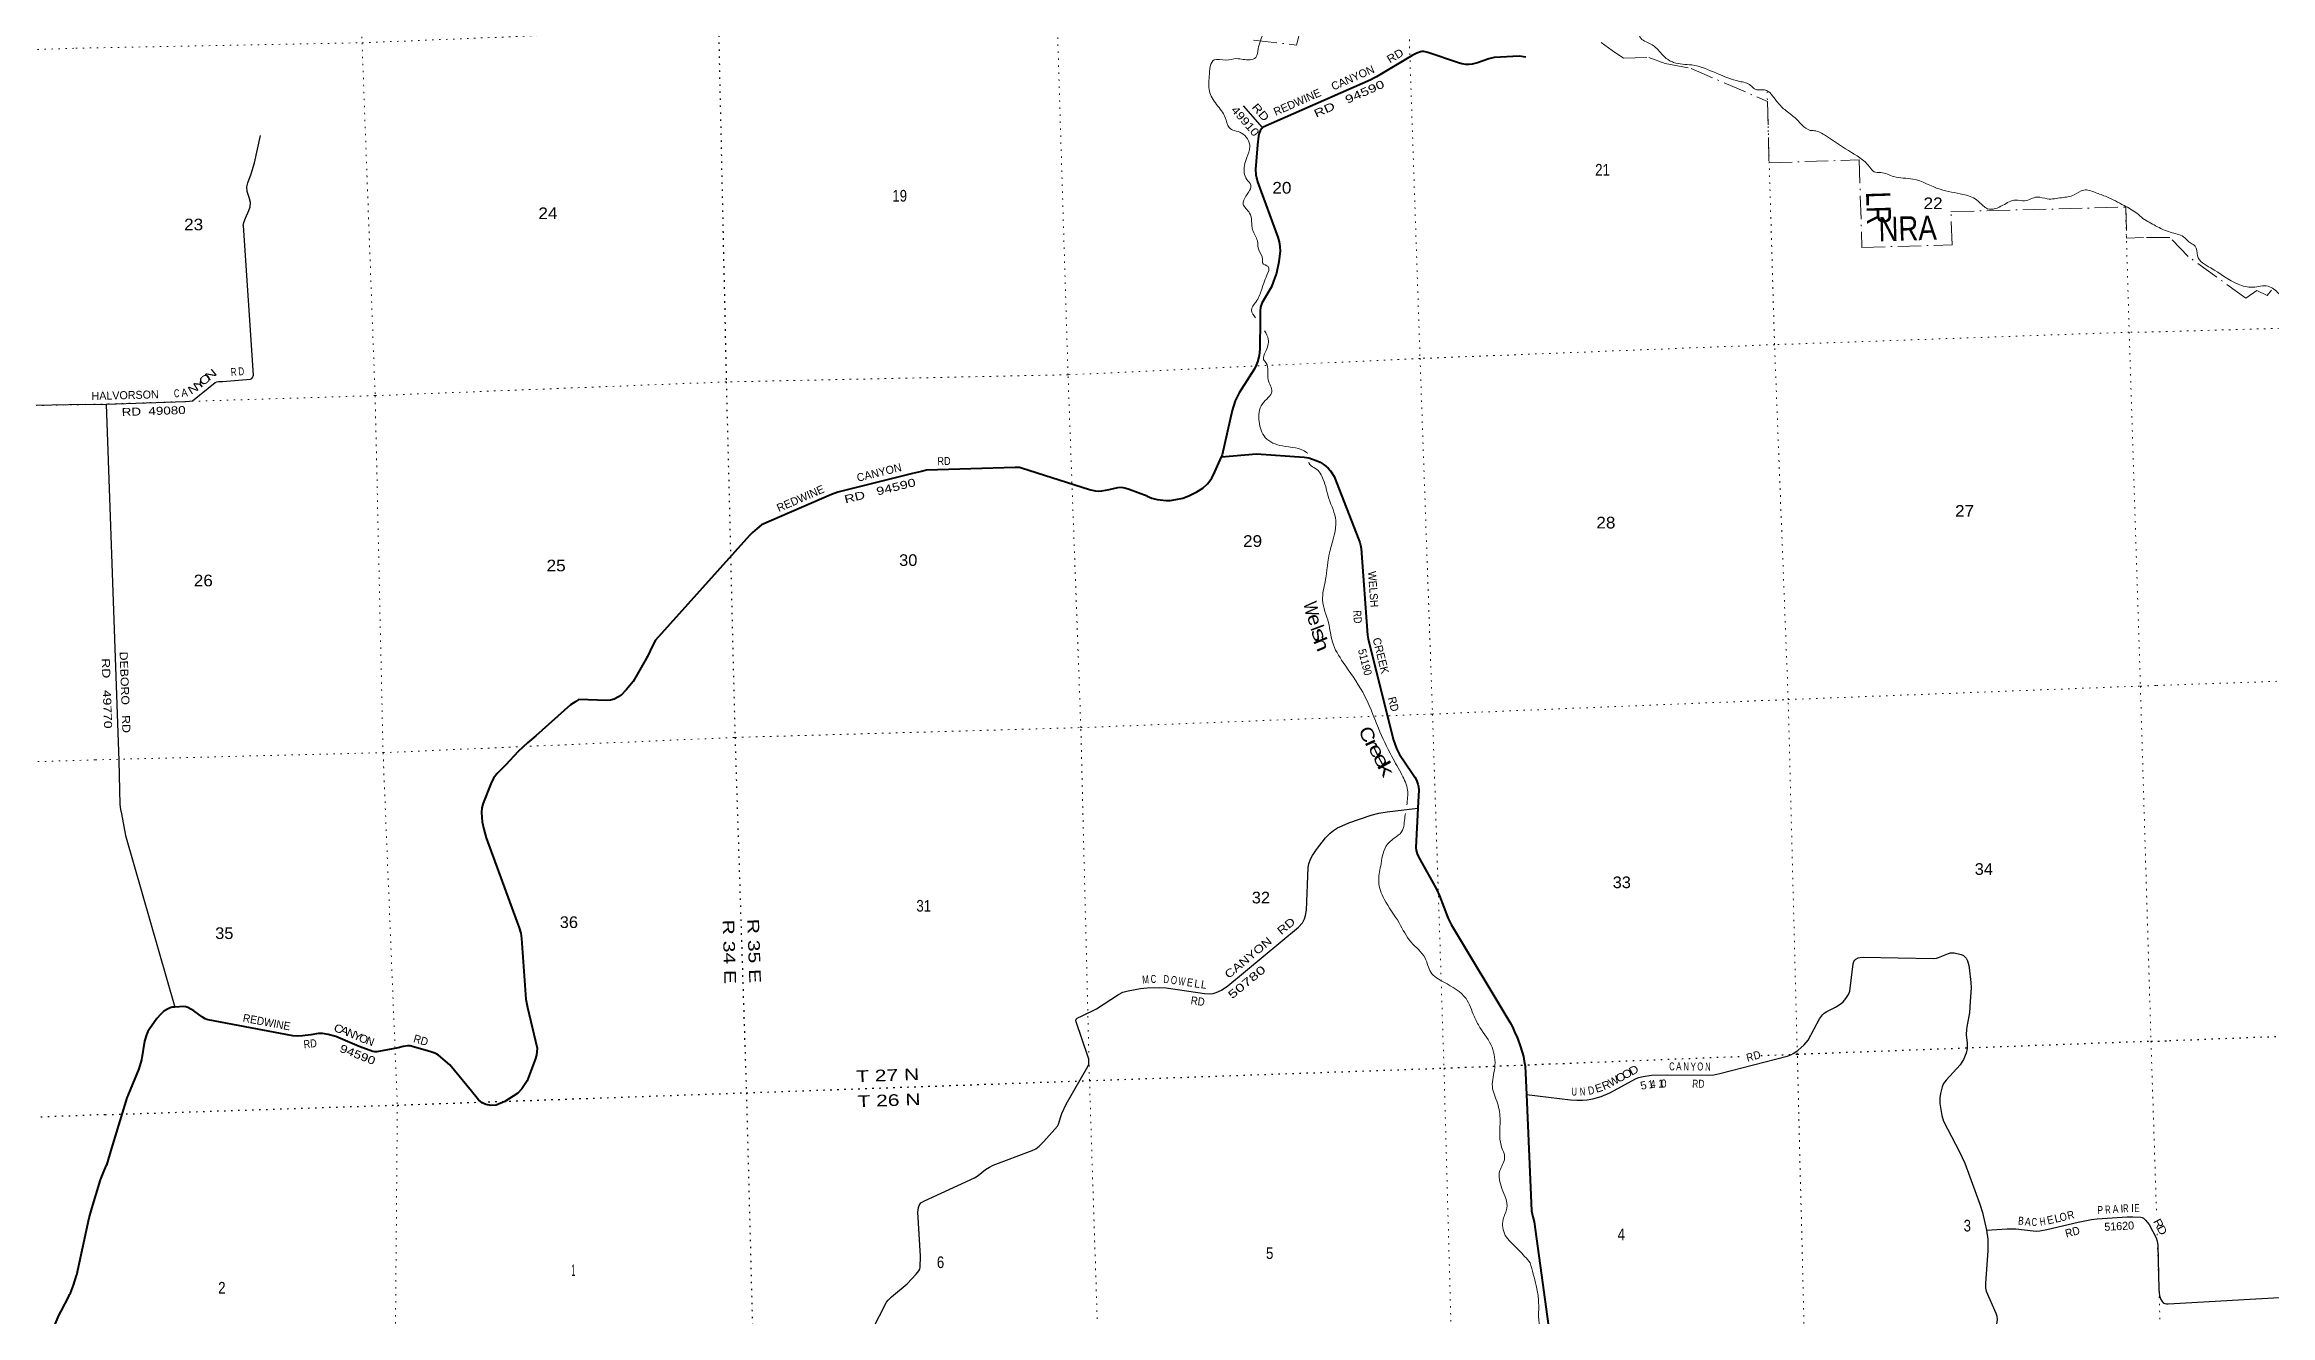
# Model space of a CAD drawing. Header units: feet. Extents: x 493183 to 745759, y 5472 to 195788.
# Drawn here: x 617686 to 651067, y 111091 to 130156 of the extents above; entities that cross this region are included whole.
import ezdxf
from ezdxf.enums import TextEntityAlignment as Align

# ---------------------------------------------------------------- set-up
doc = ezdxf.new("R2010")
doc.units = ezdxf.units.FT
doc.header["$LTSCALE"] = 70
doc.linetypes.add('DOT_DASHED', pattern=[7.7, 5, -1.2, 0.3, -1.2])
doc.linetypes.add('DOTTED', pattern=[1.5, 0.3, -1.2])
for name, color, linetype, lineweight in [('26', 7, 'Continuous', 40), ('27', 7, 'Continuous', 13), ('29', 7, 'Continuous', 25), ('39', 7, 'Continuous', 13), ('44', 7, 'DOT_DASHED', 13), ('6', 7, 'DOTTED', 25), ('7', 7, 'DOTTED', 13)]:
    doc.layers.add(name, color=color, linetype=linetype, lineweight=lineweight)
doc.layers.add('30', color=7, linetype='Continuous')
doc.layers.add('41', color=7, linetype='Continuous')

msp = doc.modelspace()

# ---------------------------------------------------------------- linework, layer by layer
at = {"layer": '26'}
for points in [[(639901.26, 129968.48), (639800.25, 129982.26), (639424.08, 129963.39), (639345.99, 129943.41), (639262.1, 129913.21), (639176.2, 129882.96), (639096.15, 129860.92), (639049.83, 129854.81), (638997.56, 129856.6), (638942.33, 129867.01), (638888.22, 129882.29), (638431.54, 130037.06), (638369.94, 130052.75), (638342.23, 130052.75), (638322.52, 130048.64), (638266.62, 130027.16), (638196.96, 129991.24), (637660.53, 129672.07), (637622.7, 129653.03), (637572.98, 129625.64), (635962.02, 128916.25), (635935.73, 128891.19), (635916.89, 128859.03), (635901.37, 128824.66), (635890.6, 128781.43), (635873.43, 128651.92), (635845.72, 128280.07), (635851.6, 128199.52), (635874.09, 128097.15), (636179.17, 127265.04), (636198.91, 127194.89), (636210.57, 127128.04), (636215.01, 127054.85), (636207.89, 126979.24), (636197.66, 126898.31), (636159.37, 126723.92), (636117.73, 126607.96), (636085.46, 126522.47), (635988.42, 126362.85), (635942.06, 126277.04), (635921.35, 126214.02), (635914.6, 126157.37), (635917.33, 126038.41), (635911.6, 125586.38), (635899.71, 125489.63), (635873.68, 125395.86), (635856.49, 125345.48), (635829.79, 125289.93), (635752.1, 125165.06), (635600.33, 124933.55), (635540.67, 124813.13), (635493.72, 124664.77), (635345.82, 124001.63), (635338.42, 123973.21)], [(634223.62, 123378.69), (634291.13, 123353.33), (634373.14, 123331.15), (634503.91, 123317.84), (634565.97, 123317.84), (634652.41, 123328.93), (634754.37, 123351.11), (634847.46, 123384.37), (634967.14, 123444.25), (635055.8, 123501.92), (635126.73, 123566.23), (635188.79, 123650.51), (635235.33, 123743.66), (635338.42, 123973.21)], [(635338.42, 123973.21), (635860.94, 124013.72), (636577.11, 123967.83), (636643.49, 123955.49), (636700.63, 123938.44), (636757.3, 123915.36), (636814.55, 123888.64), (636862.43, 123861.14), (636901.45, 123831.86), (636937.22, 123799.32), (636970.54, 123761.16), (637024.86, 123675.68), (637397.09, 122726.11), (637412.48, 122683.9), (637421.04, 122647.99), (637432.35, 122593.78), (637526.62, 121294.77), (637535.97, 121238.5), (637917.23, 119720.23), (637933.26, 119667.34), (637958.3, 119598.13), (638006.67, 119508.48), (638183.97, 119242.29), (638234.56, 119168.47), (638258.41, 119118.58), (638280.09, 119062.18), (638290.92, 119020.97), (638292.78, 118976.51), (638279.91, 118702.32)], [(634223.62, 123378.69), (634088.17, 123429.59), (633950.05, 123480.84), (633884.96, 123502.47), (633859.47, 123508.01), (633831.22, 123509.68), (633774.28, 123504.98), (633644, 123477.73), (633537.78, 123455.08), (633498.19, 123451.46), (633450.54, 123454.78), (633354.01, 123477.01), (632337.57, 123802.29), (632309.06, 123809.64), (632242.69, 123812.18), (630910.46, 123768.98), (630838.32, 123753.18), (630704.16, 123719.78), (629584.76, 123441.48), (629488.89, 123406.96), (628436.06, 122948.65), (628372.8, 122896.74), (628303.74, 122834.6), (628256.45, 122789.12), (626850.49, 121221.06), (626804.12, 121135.25), (626727.27, 120974.08), (626711.42, 120949.79), (626512.27, 120601.9), (626414.36, 120480.59), (626329.8, 120391.87), (626294.72, 120368.72), (626228.23, 120337.67), (626175.04, 120319.93), (626116, 120318.29), (625700.89, 120328.77), (625651.17, 120301.38), (625575.84, 120249.19), (625052.76, 119787.1), (624926.25, 119683.28), (624788.27, 119552.96), (624605.56, 119353.01), (624471.65, 119220.77), (624420.73, 119152.26), (624378.51, 119067.29), (624262.34, 118776.1), (624245.63, 118706.48), (624237.36, 118636.31), (624246.59, 118497.33), (624271.33, 118384.93), (624306.49, 118256.64), (624766.27, 117002.47), (624798.36, 116920.51), (624826.66, 116828.37), (624838.67, 116743.92), (624903.83, 115835.6), (624928.8, 115713.12), (625073.75, 115101.2), (625062.07, 114996.02), (625041.45, 114928.97), (624922.77, 114611.29), (624844.04, 114492.64), (624783.12, 114426.66), (624586.63, 114301.03), (624458.96, 114247.61), (624381.95, 114238.69), (624301.68, 114256.05), (624248.96, 114280.83), (624193.29, 114328.16), (624089.68, 114454.85), (623762.4, 114850.69), (623595.88, 114998.11), (623569.07, 115012.16), (623539.15, 115024.36), (623463.8, 115049.5), (623161.8, 115133.58), (623129.11, 115136.36), (623101.42, 115131.82), (623065.26, 115123.95)], [(638279.91, 118702.32), (638252.21, 118112.13), (638257.35, 118063.83), (638274.66, 118002.62), (638316.86, 117928.03), (638558.57, 117487.83), (638605.26, 117384.02), (638736.37, 117046.08), (638782.18, 116958.45), (639657.67, 115492.07), (639697.58, 115420.37), (639740.11, 115322.51), (639758.42, 115283.76), (639780.34, 115236.71), (639814.91, 115134.63), (639847.29, 115043), (639862.85, 114976.37), (639876.59, 114904.07), (639890.34, 114831.76), (639908.84, 114405.04)], [(619641.97, 115718.41), (619597.88, 115715.77), (619568.92, 115708.01), (619537.88, 115692.49), (619476.44, 115654.43), (619429.28, 115611.54), (619368.18, 115544.99), (619253.08, 115382.93), (619235.9, 115350.39), (619215.95, 115302.7), (619186.61, 115207.88), (619138.66, 114928.36), (619099.53, 114790.26), (618967.78, 114476.51), (618918.13, 114358.34), (618687.82, 113600.48), (618616.83, 113343.84)], [(623065.26, 115123.95), (622987.19, 115106.96), (622670.37, 115047.11), (622638.16, 115044.32), (622609.9, 115051.52), (622406.71, 115127.71), (622056.89, 115276.9), (621939.4, 115306.43), (621856.27, 115319.19), (621796.12, 115319.23), (621681.76, 115300.42), (621555.22, 115285.36), (621483.33, 115278.49), (621410.21, 115286.01), (620139.98, 115524.67), (620120.81, 115531.7), (620095.33, 115541.68), (620054.42, 115567.06), (619923.43, 115658.82), (619837.11, 115712.45), (619803.86, 115722.43), (619765.07, 115724.65), (619708.49, 115722.39), (619641.97, 115718.41)], [(639908.84, 114405.04), (639984.53, 112659.21), (640006.65, 112572.98), (640024.51, 112496.74), (640311.86, 110419.49)], [(617781.77, 103479.15), (617781.3, 103504.15), (617682.63, 108805.67), (617681.65, 110192.97), (617700.86, 110424.82), (617744.19, 110653.39), (617811.18, 110876.18), (617901.09, 111090.74), (617933.37, 111155.02), (618049.75, 111378.28), (618062.88, 111403.52), (618073.36, 111428.28), (618122.58, 111544.55), (618167.29, 111691.3), (618169.39, 111699.87), (618353.89, 112558.13), (618394.26, 112695.19), (618527.07, 113127.07), (618566.13, 113226.73), (618616.83, 113343.84)]]:
    msp.add_lwpolyline(points, dxfattribs=at)
at = {"layer": '29'}
for p, q in [((635950.78, 128909.1), (635665.41, 129236.74)), ((618302.82, 124755.01), (618611.71, 124762.95))]:
    msp.add_line(p, q, dxfattribs=at)
for points in [[(618611.71, 124762.95), (619799.65, 124802.65), (619859.16, 124804.85), (619905.44, 124811.47), (620242.64, 125087.47), (620270.73, 125097.6), (620294.74, 125098.77), (620357.14, 125100.23), (620775.21, 125136.22), (620796.38, 125147.22), (620806.86, 125161.16), (620816.22, 125180.3), (620818.15, 125195.72), (620669.96, 127439.63), (620665.89, 127441.56), (620674.93, 127486.15), (620697.56, 127553.25), (620749.31, 127667.43), (620770.47, 127723.57), (620772.79, 127784.99), (620752.97, 127859.17), (620722.61, 127953.28), (620719.78, 128023.49), (620735.75, 128082.7), (620787.09, 128215.03), (620833.61, 128381.54), (620922.94, 128789.12)], [(618302.82, 124755.01), (617289.73, 124738.44), (611970.72, 124560.7), (606619.66, 124376.09), (601226.64, 124178.32), (601226.64, 124178.32), (595790.88, 123997.6), (590406.94, 123838.36), (590403.02, 123834.23)], [(618611.71, 124762.95), (618800.05, 119413.18), (618817.11, 118757.93), (618826.87, 118683.51), (618838.47, 118617.21), (618898.3, 118291.79), (619641.97, 115718.41)], [(635083.15, 115923.36), (635161.38, 115915.18), (635208.72, 115921.35), (635256.06, 115933.71), (635336.32, 115972.83), (635431, 116036.66), (636488.89, 116917.94), (636548.58, 116981.78), (636579.45, 117041.49), (636595.91, 117088.85), (636608.27, 117169.15), (636637.08, 117811.58), (636647.37, 117865.12), (636670.01, 117935.12), (636698.83, 117988.67), (636760.57, 118079.26), (636896.41, 118256.34), (636966.39, 118326.36), (637015.79, 118365.48), (637077.53, 118404.59), (637143.39, 118437.55), (637246.3, 118482.84), (637581.78, 118598.15), (637694.97, 118626.97), (637822.58, 118647.56), (638279.91, 118702.32)], [(644807.98, 116366.11), (644820.35, 116403.18), (644832.7, 116419.65), (644846.32, 116435.91), (644883.37, 116456.5), (644912.97, 116462.89), (644958.25, 116464.95), (646009.98, 116446.42), (646057.31, 116450.54), (646090.24, 116462.89), (646236.37, 116518.49), (646267.25, 116528.78), (646289.89, 116530.84), (646320.76, 116528.78), (646427.78, 116506.13), (646460.72, 116489.66), (646489.53, 116464.95), (646501.88, 116452.6), (646524.52, 116409.35), (646545.1, 116339.34), (646549.22, 116308.46), (646573.91, 116086.08), (646580.09, 116007.83), (646562.5, 115800.48)], [(639908.84, 114405.04), (640568.17, 114323.5), (640664.91, 114319.39), (640749.28, 114319.39), (640819.27, 114323.51), (640905.7, 114339.98), (641027.14, 114377.04), (641160.92, 114430.58), (641556.08, 114644.72), (641595.2, 114661.2), (641659, 114675.61), (641786.6, 114694.14), (642017.11, 114702.37), (642626.33, 114694.14), (642716.9, 114702.37), (642807.45, 114718.85), (643820.06, 114982.41), (643871.53, 115002.99), (643910.64, 115021.52), (643976.49, 115064.77), (644075.29, 115153.3), (644106.16, 115184.19), (644132.91, 115221.26), (644305.79, 115542.48), (644351.09, 115602.19), (644375.78, 115626.89), (644412.82, 115649.55), (644544.54, 115715.44), (644630.99, 115768.97), (644659.81, 115795.74), (644700.96, 115847.22), (644740.07, 115906.93), (644758.59, 115954.3), (644807.98, 116366.11)], [(630882.46, 112812.11), (631633.69, 113155.98), (631685.16, 113188.93), (631798.34, 113279.52), (631858.04, 113316.59), (631913.6, 113345.41), (632498.11, 113567.79), (632553.7, 113592.51), (632601.04, 113629.57), (632671, 113699.57), (632876.83, 113930.2), (632893.28, 113963.13), (632926.23, 114074.33), (632942.67, 114119.62), (633008.53, 114259.64), (633329.61, 114827.94), (633344.03, 114862.96), (633348.14, 114900.03), (633346.08, 114935.03), (633337.84, 114967.96), (633156.72, 115495.08), (633152.62, 115521.87), (633156.73, 115538.35), (633173.19, 115552.73), (633247.28, 115585.68), (633461.33, 115692.75), (633790.63, 115906.89), (633858.57, 115939.86), (633936.78, 115962.51), (634119.93, 115997.49), (634220.8, 116005.75), (634408.09, 116009.87), (634506.87, 116005.73), (634844.4, 115956.31), (635083.15, 115923.36)], [(646562.5, 115800.48), (646555.17, 115628.5), (646524.98, 115477.5), (646507.38, 115386.91), (646504.86, 115301.34), (646519.95, 115175.5), (646519.96, 115094.97), (646504.86, 115024.5), (646462.1, 114931.39), (646414.3, 114853.37), (646202.99, 114621.84), (646165.26, 114571.51), (646142.62, 114521.17), (646117.47, 114420.51), (646107.4, 114355.07), (646109.92, 114269.51), (646122.5, 114178.9), (646137.59, 114093.34), (646162.74, 114007.77), (646404.24, 113544.7), (646484.73, 113373.57), (646706.1, 112759.5), (646746.35, 112633.67), (646806.22, 112372.21)], [(629809.8, 110482.99), (629841.04, 110491.55), (629873.97, 110508.02), (629900.73, 110528.61), (629919.25, 110553.32), (629997.46, 110674.8), (630310.3, 111288.4), (630335, 111319.3), (630388.51, 111370.76), (630623.14, 111564.32), (630758.97, 111712.57), (630796.03, 111759.93), (630810.44, 111784.64), (630816.6, 111815.52), (630820.72, 111980.25), (630783.67, 112639.14), (630789.85, 112711.21), (630800.14, 112742.1), (630828.95, 112779.16), (630882.46, 112812.11)], [(646806.22, 112372.21), (647118.65, 112389.57), (647195, 112390.89), (647249.46, 112389.57), (647506.04, 112359.37), (647552.22, 112356.91), (647607.56, 112361.94), (647712.32, 112379.5), (648180.21, 112490.24), (648381.45, 112530.5), (648467.92, 112539.38), (648919.78, 112570.77), (649001.23, 112572.1), (649121.03, 112565.74), (649143.37, 112559.51), (649162.23, 112549.45), (649191.46, 112520.44), (649246.8, 112455), (649352.46, 112253.67), (649367.26, 112205.91), (649377.61, 112142.94), (649392.7, 111483.57), (649403.74, 111384.18), (649410.04, 111359.65), (649417.86, 111342.64), (649441.48, 111299.88), (649458.11, 111282.24), (649468.52, 111275.97), (649482.99, 111270.93), (649506.26, 111267.79), (649533.57, 111267.14), (649624.39, 111269.4)], [(646806.22, 112372.21), (646825.81, 112234.88), (646827.07, 112168.19), (646825.81, 112058.7), (646790.59, 111575.47), (646790.58, 111501.24), (646800.65, 111454.67), (646946.56, 111127.48), (646961.66, 111078.42), (646966.69, 111031.85), (646946.56, 110895.94), (646949.08, 110861.97), (646966.69, 110815.4), (647047.19, 110659.36), (647218.25, 110387.54), (647469.82, 109869.08), (647525.17, 109723.11), (647547.81, 109651.39), (647575.48, 109536.87), (647610.7, 109330.49), (647706.3, 109008.34)], [(649624.39, 111269.4), (652250.2, 111419.99)]]:
    msp.add_lwpolyline(points, dxfattribs=at)
at = {"layer": '39'}
for points in [[(636116.82, 130336.38), (635985.83, 130335.03), (635920.17, 130212.45), (635886.72, 130090.63), (635849.38, 129962.66), (635763.61, 129926.36), (635559.81, 129943.8), (635403.22, 129921.99), (635225.95, 129923.9), (635151.04, 129678.05), (635154.07, 129458.22), (635261.41, 129256.97), (635392.8, 129060.32), (635448.6, 128910.32), (635633.76, 128827.89), (635761.36, 128621.06), (635716.67, 128462.66), (635679.23, 128338.73), (635716.21, 128131.8), (635774.51, 128048.43), (635701.82, 127881.31), (635662.23, 127763.37), (635757.97, 127628.43), (635802.05, 127375.27), (635874.33, 127209.51), (635893.53, 127074.79), (635953.14, 126934.97), (635952.37, 126880.48), (636036.24, 126823.93), (636017.02, 126696.39), (635935.56, 126472.57), (635851.07, 126293.07), (635783.44, 126168.43), (635847.3, 126058.5)], [(641479.95, 130416.88), (641578.28, 130344.53), (641624.79, 130248.78), (641702.48, 130198.14), (641824.87, 130130.39), (641973.41, 129976.5), (642116.43, 129887.04), (642387.17, 129848.98), (642760.59, 129724.55), (643103.73, 129603.45), (643270.26, 129542.78), (643327.87, 129489.65), (643479.25, 129475.03), (643658.31, 129307.73), (643782.09, 129179.49), (643952.44, 129040.23), (644202.17, 128864.5), (644206.2, 128864.59), (644376.85, 128799.98), (644738.73, 128564.33), (645056.55, 128317.55), (645122.63, 128246.47), (645223.55, 128236.72), (645418.31, 128174.69), (645705.15, 128137.01), (646111.43, 127985.1), (646455.55, 127908.4), (646658.83, 127826.4), (646755.52, 127737.87), (646825.02, 127693.1), (647053.42, 127744.83), (647242.97, 127821.88), (647380.12, 127812.98), (647568.17, 127867.8), (647719.83, 127841.08), (647932.91, 127858.16), (648121.29, 127898.87), (648266.61, 127972.87), (648438.62, 127936.54), (648611.29, 127871.98), (648872.08, 127740.88), (649062.01, 127626.29), (649154.11, 127544.51)], [(662318.48, 124976.19), (662149.51, 124959.58), (661991.76, 125048.13), (661773.97, 124973.76), (661303.89, 124832.17), (660970.67, 124847.47), (660808.45, 124952.03), (660245.95, 125090.27), (659599.92, 125258.55), (659496.35, 125284.01), (659501.81, 125159.14), (659409.29, 125003.43), (659299.9, 124728.29), (659099.05, 124551.54), (658819.26, 124677.16), (658803.78, 124799.74), (658814, 124941.17), (658593.88, 125024.02), (658290.21, 124991.72), (658104.68, 124990.8), (657991.4, 125149.09), (657681.23, 125352.54), (657439.26, 125350.12), (656902.62, 125208.77), (656581.24, 125087.27), (655846.73, 125099.94), (655722.59, 124993.79), (655515.62, 125038.68), (655049.2, 124983.89), (654673.37, 124935.55), (654453.11, 124877.25), (654237.42, 124946.1), (653625.03, 125064.87), (653327.66, 125169.85), (652705.23, 125213.74), (652453.65, 125047.73), (652382.74, 124840.16), (652387.59, 124737.45), (652277.29, 124714.35), (652140.66, 124549.39), (651979.17, 124407.96), (651821.13, 124433.99), (651779.17, 124565.96), (651869.53, 124872.85), (651938.78, 125140.86), (651953.48, 125266.27), (652014.34, 125326.37), (651999.6, 125495.36), (651883.97, 125665.69), (651600.07, 125940.41), (651191.53, 126419.5), (651031.16, 126530.16), (650801.62, 126515.97), (650580.55, 126560.48), (650170.4, 126805.63), (649971.8, 126985.84), (649937.51, 127132.12), (649871.79, 127174.73), (649761.59, 127272.12), (649564.69, 127339.95), (649344.19, 127436.9), (649154.11, 127544.51)], [(635980.17, 125860.25), (636037.09, 125734.56), (635995.14, 125543.95), (635967.56, 125431.76), (636005.03, 125376.74), (636034.83, 125131.31), (636091.33, 124951.06), (635950.57, 124766.21), (635900.32, 124498.75), (635992.38, 124260.83), (636249.06, 124133.67), (636610.5, 124036.97), (636627.39, 124021.56)], [(636645.29, 123890.88), (636662.81, 123854.28), (636744.18, 123796.22), (636862.7, 123633.56), (636947.87, 123345.04), (637050.07, 123016.58), (636963.68, 122568.72), (636889.88, 122098.96), (636851.9, 121823.71), (636940.33, 121480.8), (636999.28, 121193.69), (637161.45, 120884.78), (637453.62, 120439.71), (637689.54, 119900.52), (637890.62, 119475.51), (638041.94, 119200.64), (638125.72, 118972.61), (638114.2, 118749.17)], [(638092.93, 118619.86), (638086.44, 118578.31), (638037.41, 118345.16), (637924.81, 118249.73), (637800.83, 118123.78), (637722.86, 117835.49), (637694.06, 117598.78), (637776.61, 117336.43), (638000.32, 116978.53), (638178.08, 116692.17), (638391.1, 116449), (638474.41, 116241.14), (638671.21, 116090.4), (639003.12, 115843.95), (639124.01, 115578.46), (639212.44, 115411.07), (639392.44, 115114.68), (639433.7, 114809), (639397.96, 114523.71), (639474.1, 114277.35), (639514.34, 114016.03), (639528.94, 113643.15), (639581.79, 113446.68), (639509.47, 113263.43), (639541.79, 112995.87), (639614.97, 112703.04), (639560.49, 112532.31), (639592.17, 112292.98), (639673.03, 112191.98), (639796.67, 112069.79), (639964.11, 111882.04)], [(639964.11, 111882.04), (640054.3, 111538.96), (640088.98, 111339.41), (640106.32, 110922.96), (640228.99, 110344.92), (640140.5, 110076.56), (640237.16, 109901.29), (640426.26, 109471.97), (640396.74, 109178.76), (640385.61, 109049.38), (640385.51, 109044.3)]]:
    msp.add_spline(points, degree=3, dxfattribs=at)
at = {"layer": '44'}
for points in [[(635817.15, 130220.62), (636461.82, 130147.06), (636504.2, 130322.38)], [(641031.16, 130187.47), (641193.58, 130064.13), (641365.79, 129951.06), (641746.16, 129961), (641990.19, 129873.56), (642376.91, 129797.14), (643523.5, 129301.12), (643546.12, 128381.62), (644899, 128425.62), (644940.4, 127110.99), (646292.69, 127151.25), (646274.67, 127648.85), (648897.17, 127716.76), (648907.78, 127251.35), (649162.37, 127259.29)], [(651081.28, 126470.49), (651016.17, 126390.33), (650860.92, 126465.48), (650695.64, 126350.25), (649834.21, 126976.52), (649558.76, 127262.09), (649162.37, 127259.29)]]:
    msp.add_lwpolyline(points, dxfattribs=at)
at = {"layer": '6'}
for points in [[(627305.88, 145412.2), (627455.22, 141019.71), (627612.37, 135753.96), (627793.76, 130397.99), (627909.48, 125094.96), (628039.98, 119762.02), (628210.7, 114432.03), (628349.39, 109093.22), (628506.21, 103754.84), (628586.14, 100535.17)], [(680428.35, 116191.4), (675784.06, 116037.72), (670509.94, 115884.91), (665217.17, 115749.76), (659934.77, 115604.8), (654609.46, 115406.26), (649510.58, 115208.51)], [(643423.69, 114990.02), (643970.44, 115011.73), (649274.64, 115208.18), (649510.58, 115208.51)], [(618595.93, 114103.34), (622976.72, 114247.31), (628210.7, 114432.03), (633356.11, 114614.68), (638672.61, 114801.32), (643145.3, 114978.96)], [(618595.93, 114103.34), (617649.62, 114067.35), (612278.84, 113866.12), (606909.04, 113705.22), (601558.55, 113498.46), (596056.37, 113316.05), (590680.79, 113144.93), (587679.65, 113070.28)]]:
    msp.add_lwpolyline(points, dxfattribs=at)
at = {"layer": '7'}
msp.add_line((651619.62, 125911.29), (649203.33, 125841.95), dxfattribs=at)
for points in [[(621964.11, 146156.91), (622104.45, 140834.28), (622258.74, 135518.03), (622447.71, 130182.42), (622643.76, 124889.33), (622762.7, 119533.92), (622976.72, 114247.31), (622932.83, 108966.78), (623178.92, 103686.97), (623215.38, 102369.72)], [(633782.11, 100680.98), (633675.54, 103948.13), (633529.53, 109254.49), (633529.53, 109254.49), (633356.11, 114614.68), (633226.48, 119909.31), (633034.46, 125202.49), (632873.37, 130464.11), (632789.33, 133015.64)], [(638124.71, 131297.11), (638135.13, 130754.38), (638313.39, 125446.76), (638500.3, 120113.11), (638672.61, 114801.32), (638816.1, 109517.09), (638956.16, 104206.56), (639059.47, 100830.29)], [(618155.73, 130100.33), (622447.71, 130182.42), (627793.76, 130397.99), (632873.37, 130464.11), (636224.38, 130648.97)], [(594229.05, 129281.07), (595645.7, 129312.87), (601118.98, 129522.76), (606556.42, 129704.88), (611846.54, 129920.84), (617160.29, 130068.21), (618155.73, 130100.33)], [(644329.44, 100980.63), (644232.38, 104305.52), (644102.27, 109709.08), (643970.44, 115011.73), (643834.22, 120330.42), (643629.43, 125653.57), (643518.38, 129441.04)], [(648892.36, 127730.17), (648947.94, 125840.26), (649116.14, 120532.4), (649274.64, 115208.18), (649358.31, 112595.56)], [(649203.33, 125841.95), (648947.94, 125840.26), (643629.43, 125653.57), (638313.39, 125446.76), (633034.46, 125202.49), (627909.48, 125094.96), (622643.76, 124889.33), (618302.81, 124755.03)], [(618302.81, 124755.03), (617311.97, 124734.98), (611970.72, 124560.7), (606629.72, 124376.35), (601226.64, 124178.32), (595790.88, 123997.6), (590406.94, 123838.36), (587398.23, 123737.81)], [(649356.49, 120541.23), (654448.86, 120717.26), (659780.48, 120905.88), (665042.51, 121058.37), (670369.71, 121188.39), (675656.75, 121311.3), (680268.25, 121480.4)], [(618449.47, 119425.55), (622762.7, 119533.92), (628039.98, 119762.02), (633226.48, 119909.31), (638500.3, 120113.11), (643834.22, 120330.42), (649116.14, 120532.4), (649356.49, 120541.23)], [(590745.08, 118512.95), (595923.2, 118712.25), (601398.14, 118857.68), (606759.68, 119026.43), (612146.92, 119213.97), (617481.93, 119396.15), (618449.47, 119425.55)], [(649367.21, 112317.55), (649445.4, 109876.17), (649602.77, 104513.59), (649668.85, 101134.21)]]:
    msp.add_lwpolyline(points, dxfattribs=at)

# ---------------------------------------------------------------- texts
at = {"layer": '27'}
for s, rotation, width, p in [('RD', 30.752, 1.1, (637861.51, 129870.26)), ('RD   94590', 24.066, 1.4, (636755.18, 129056.28)), ('RD', 1.857, 0.85, (631077.87, 123844.45)), ('RD   94590', 13.962, 1.35, (629697.47, 123271.43)), ('WELSH', 274.151, 0.95, (637532.45, 122251.4)), ('RD', 274.151, 0.85, (637309.34, 121663.73)), ('51190', 284.096, 0.9, (637381.89, 121071.96)), ('RD', 284.096, 0.95, (637830.15, 120354.43)), ('REDWINE', 349.359, 0.95, (620652.34, 115499.63)), ('RD', 6.787, 0.85, (621578.81, 115096.83)), ('94590', 338.403, 1.25, (622099.92, 115052))]:
    msp.add_text(s, height=120, rotation=rotation, dxfattribs=dict(at, width=width)).set_placement(p)
for s, rotation, p in [('CANYON', 23.766, (637014.07, 129464.29)), ('REDWINE', 23.766, (636148.89, 129084.52)), ('CANYON', 13.962, (629882.45, 123595.65)), ('REDWINE', 23.524, (628698.62, 123140.87)), ('CREEK', 284.096, (637600.58, 121242.24))]:
    msp.add_text(s, height=120, rotation=rotation, dxfattribs=at).set_placement(p)
for s, rotation, width, p in [('C', 334.891, 1.15, (622070.47, 115340.32)), ('A', 336.903, 1.2, (622163.18, 115307.42)), ('N', 336.903, 1.1, (622262.43, 115266.73)), ('Y', 336.903, 1.2, (622359.26, 115225.45)), ('O', 336.903, 1.05, (622447.38, 115186.46)), ('R', 344.442, 0.95, (623261.65, 115178.63)), ('D', 344.442, 0.95, (623366.38, 115148.23))]:
    msp.add_text(s, height=120, rotation=rotation, dxfattribs=dict(at, width=width)).set_placement(p, align=Align.CENTER)
msp.add_text('N', height=120, rotation=339.445, dxfattribs=at).set_placement((622549.79, 115148.82), align=Align.CENTER)
at = {"layer": '30'}
for s, rotation, width, p in [('49910', 311.055, 1.2, (635471.69, 129168.19)), ('RD', 311.055, 1.25, (635782.06, 129209.38)), ('RD  49080', 1.914, 1.25, (618845.53, 124582.58)), ('RD   49770', 272.016, 1.3, (618543.7, 120947.88)), ('DEBORO   RD', 272.016, 1.15, (618812.02, 121046.87)), ('CANYON   RD', 39.796, 1.25, (635444.54, 116137.54)), (' 50780', 39.62, 1.5, (635443.74, 115789.53)), ('RD', 352.142, 0.9, (634869.05, 115761.11)), ('RD', 359.226, 0.8, (642393.08, 114508.56)), ('RD', 14.581, 0.95, (648005.72, 112259.3))]:
    msp.add_text(s, height=120, rotation=rotation, dxfattribs=dict(at, width=width)).set_placement(p)
for s, rotation, width, p in [('O', 39.301, 1.4, (620128.13, 125084.2)), ('N', 39.301, 1.5, (620217.34, 125157.22)), ('R', 4.92, 0.75, (620527.64, 125185.16)), ('D', 4.92, 0.75, (620640.61, 125194.89)), ('C', 1.914, 0.7, (619669.65, 124864.8)), ('A', 8.117, 0.9, (619791.33, 124874.85)), ('N', 32.301, 1.3, (619946.41, 124941.01)), ('Y', 39.301, 1.65, (620051.62, 125020.13)), ('M', 4.681, 0.75, (634201.62, 116072.61)), ('C', 1.26, 0.65, (634316.6, 116079.19)), ('D', 357.6, 0.7, (634505.97, 116075.82)), ('O', 351.67, 0.75, (634615.4, 116062.46)), ('W', 351.67, 0.7, (634731.95, 116044.72)), ('E', 352.142, 0.85, (634855.1, 116027.52)), ('L', 352.142, 0.95, (634963.51, 116008.66)), ('L', 352.142, 0.95, (635063.43, 115996.2)), ('D', 28.454, 1.2, (641545.83, 114718.78)), ('C', 2.045, 0.7, (642092.49, 114767.51)), ('A', 359.226, 0.75, (642194.05, 114768.67)), ('N', 359.226, 0.65, (642302.52, 114767.11)), ('Y', 359.226, 0.75, (642409.59, 114765.58)), ('O', 359.226, 0.65, (642514.96, 114766.26)), ('N', 359.226, 0.65, (642630.24, 114762.44)), ('R', 14.589, 0.9, (643275.24, 114907.75)), ('D', 14.589, 0.9, (643380.44, 114938.57)), ('N', 3.369, 0.7, (640753.74, 114390.84)), ('D', 9.971, 0.8, (640889.33, 114409.09)), ('E', 17.812, 1.05, (641013.34, 114447.01)), ('R', 21.812, 1.05, (641126.56, 114492.22)), ('O', 28.454, 1.15, (641350.52, 114612.56)), ('O', 28.454, 1.15, (641444.49, 114663.86)), ('5', 12.727, 1.05, (641676.8, 114485.06)), ('4', 5.045, 0.85, (641812.06, 114504.22)), ('0', 2.045, 0.9, (641970.76, 114511.17)), ('B', 354.287, 0.8, (647319.46, 112452.35)), ('A', 353.287, 0.85, (647422.7, 112437)), ('C', 358.951, 0.65, (647524.22, 112433.68)), ('H', 9.516, 0.75, (647659.13, 112442.69)), ('E', 13.316, 0.95, (647780.38, 112467.25)), ('L', 13.316, 1.05, (647886.95, 112491.41)), ('O', 13.316, 0.85, (647971.98, 112512.89)), ('R', 13.316, 0.9, (648084.15, 112539.44)), ('P', 3.974, 0.8, (648518.46, 112613.06)), ('R', 3.974, 0.7, (648631.58, 112620.92)), ('A', 3.974, 0.8, (648746.56, 112628.91)), ('R', 2.974, 0.7, (648900.12, 112639.31)), ('E', 359.961, 0.7, (649064.82, 112641.75)), ('R', 297.691, 1.2, (649334.99, 112443.12)), ('D', 297.691, 1.2, (649387.67, 112342.71))]:
    msp.add_text(s, height=120, rotation=rotation, dxfattribs=dict(at, width=width)).set_placement(p, align=Align.CENTER)
for s, rotation, p in [('HALVORSON', 1.472, (618391.99, 124823.44)), ('51620', 3.006, (648577.75, 112360.03))]:
    msp.add_text(s, height=120, rotation=rotation, dxfattribs=at).set_placement(p)
at = {"layer": '30', "width": 0.65}
msp.add_text('U', height=120, dxfattribs=at).set_placement((640626.08, 114389.39), align=Align.CENTER)
at = {"layer": '30'}
for s, rotation, p in [('W', 28.454, (641244.36, 114556.09)), ('1', 8.263, (641783.32, 114500.72)), ('1', 2.045, (641929.09, 114509.88)), ('I', 3.974, (648842.23, 112635.55)), ('I', 0.936, (648998.82, 112642.07))]:
    msp.add_text(s, height=120, rotation=rotation, dxfattribs=at).set_placement(p, align=Align.CENTER)
at = {"layer": '41'}
for s, rotation, width, p in [('W', 281.129, 0.85, (636584.97, 121673.28)), ('e', 287.786, 1.15, (636640.54, 121498.81)), ('s', 291.129, 1.45, (636707.84, 121271.26)), ('h', 292.491, 1.35, (636746.98, 121121)), ('C', 293.38, 1.2, (637432.05, 119769.14)), ('r', 295.063, 1.5, (637507.29, 119629.25)), ('e', 295.576, 1.35, (637575.35, 119521.47)), ('e', 298.444, 1.45, (637648.37, 119375.77)), ('k', 299.221, 1.65, (637715.05, 119244.55))]:
    msp.add_text(s, height=200, rotation=rotation, dxfattribs=dict(at, width=width)).set_placement(p, align=Align.CENTER)
msp.add_text('l', height=200, rotation=290.497, dxfattribs=at).set_placement((636676.75, 121371.73), align=Align.CENTER)
at = {"layer": '44'}
for s, rotation, width, p in [('LR', 271.804, 0.8, (645008.88, 127696.95)), ('NRA', 1.705, 0.85, (645630.07, 127215.76))]:
    msp.add_text(s, height=363.6, rotation=rotation, dxfattribs=dict(at, width=width)).set_placement(p, align=Align.CENTER)
at = {"layer": '6', "width": 1.35}
for s, rotation, p in [('R 34 E', 271.835, (627852.48, 117025.79)), ('R 35 E', 271.835, (628224.54, 117038.85)), ('T 27 N', 2.033, (629858.22, 114590.58)), ('T 26 N', 2.033, (629878.11, 114215.16))]:
    msp.add_text(s, height=175, rotation=rotation, dxfattribs=at).set_placement(p)
at = {"layer": '7'}
for s, width, p in [('21', 0.85, (640939.41, 128189.86)), ('19', 0.85, (630399.47, 127799.54)), ('20', 1.1, (636098.27, 127919.46)), ('22', 1.1, (645863.68, 127686.58)), ('23', 1.1, (619778.69, 127368.61)), ('24', 1.1, (625091.44, 127536.94)), ('27', 1.1, (646336.34, 123072.4)), ('28', 1.1, (640956.98, 122896.76)), ('30', 1.05, (630501.66, 122334.38)), ('29', 1.1, (635658.76, 122620.56)), ('26', 1.1, (619923.68, 122028.73)), ('25', 1.1, (625214.62, 122253.54)), ('34', 1.05, (646631.53, 117700.49)), ('33', 1.05, (641202.36, 117501.3)), ('31', 0.85, (630760.07, 117149.08)), ('32', 1.05, (635790.38, 117272.49)), ('35', 1.05, (620245.36, 116738.18)), ('36', 1.05, (625412.4, 116903.41)), ('3', 0.85, (646464.85, 112351.27)), ('4', 0.85, (641275.48, 112219.3)), ('1', 0.4, (625585.22, 111683.58)), ('6', 0.85, (631067.24, 111802.48)), ('5', 0.85, (636003.43, 111938.88)), ('2', 0.85, (620289.94, 111419.53))]:
    msp.add_text(s, height=175, dxfattribs=dict(at, width=width)).set_placement(p)

doc.saveas('drawing.dxf')
